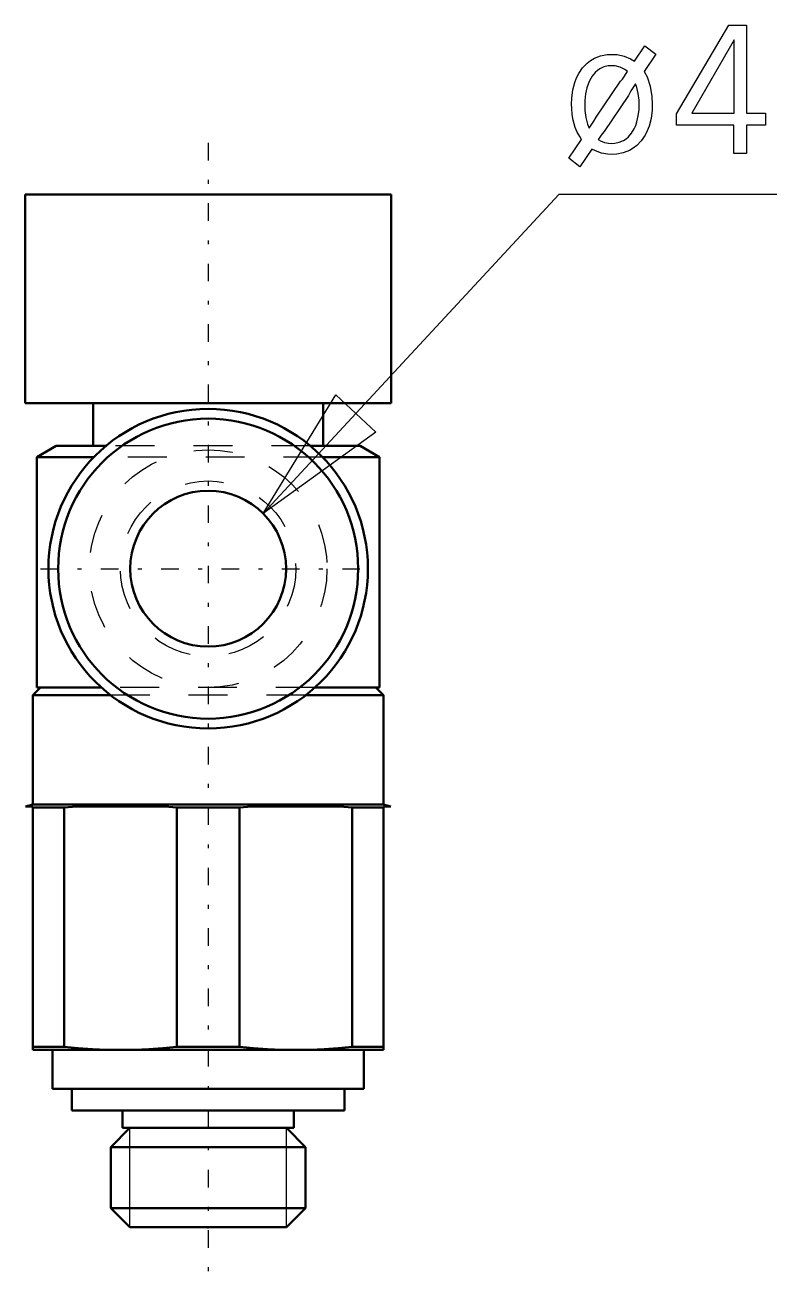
# Model space of a CAD drawing. Header units: millimetres. Extents: x -4.7 to 14.6, y -4.3 to 27.8.
import ezdxf

# ---------------------------------------------------------------- set-up
doc = ezdxf.new("R2010")
doc.units = ezdxf.units.MM
doc.linetypes.add('Center', pattern=[1.5, 0.45, -0.5, 0.05, -0.5])
doc.linetypes.add('Dashed', pattern=[2, 1, -1])
for name, color, linetype, lineweight in [('2d ConnectionPoints', 7, 'Continuous', 50), ('AM_0', 7, 'Continuous', 50), ('AM_5', 3, 'Continuous', 25), ('AM_7', 7, 'Center', 25), ('AM_9', 6, 'Dashed', 25)]:
    doc.layers.add(name, color=color, linetype=linetype, lineweight=lineweight)

msp = doc.modelspace()

# ---------------------------------------------------------------- linework, layer by layer
at = {"layer": '2d ConnectionPoints'}
msp.add_point((0, -3), dxfattribs=at)
at = {"layer": 'AM_0'}
for p, q in [((4.7, 23.5), (-4.7, 23.5)), ((-4.7, 23.5), (-4.7, 18.15)), ((4.7, 18.15), (4.7, 23.5)), ((4.7, 18.15), (-4.7, 18.15)), ((-2.95, 18.15), (-2.95, 17.05)), ((2.95, 17.05), (2.95, 18.15)), ((-3.9, 17.05), (-4.4, 16.761)), ((-2.936, 16.761), (-4.4, 16.761)), ((-4.4, 16.761), (-4.4, 10.85)), ((-2.624, 17.05), (-3.9, 17.05)), ((3.9, 17.05), (2.624, 17.05)), ((4.4, 16.761), (2.936, 16.761)), ((4.4, 16.761), (3.9, 17.05)), ((4.4, 10.85), (4.4, 16.761)), ((-4.3, 10.85), (-4.5, 10.65)), ((-2.499, 10.65), (-4.5, 10.65)), ((-4.5, 10.65), (-4.5, 7.85)), ((-2.74, 10.85), (-4.4, 10.85)), ((4.5, 10.65), (2.499, 10.65)), ((4.4, 10.85), (2.74, 10.85)), ((4.5, 10.65), (4.3, 10.85)), ((4.5, 7.85), (4.5, 10.65)), ((-4.5, 7.85), (-4.687, 7.8)), ((-4.687, 7.8), (-4.5, 7.8)), ((4.5, 7.85), (-4.5, 7.85)), ((-4.5, 7.8), (-4.5, 1.55)), ((-4.5, 7.77), (-3.697, 7.77)), ((-3.697, 7.77), (-3.384, 7.8)), ((-3.697, 7.77), (-3.697, 1.63)), ((-3.384, 7.8), (-1.116, 7.8)), ((-1.116, 7.8), (-0.803, 7.77)), ((-0.803, 7.77), (-0.803, 1.63)), ((-0.803, 7.77), (0.803, 7.77)), ((0.803, 7.77), (1.116, 7.8)), ((0.803, 7.77), (0.803, 1.63)), ((1.116, 7.8), (3.384, 7.8)), ((3.384, 7.8), (3.697, 7.77)), ((3.697, 7.77), (3.697, 1.63)), ((3.697, 7.77), (4.5, 7.77)), ((4.687, 7.8), (4.5, 7.85)), ((4.5, 1.55), (4.5, 7.8)), ((4.5, 7.8), (4.687, 7.8)), ((-3.697, 1.63), (-4.5, 1.63)), ((0.803, 1.63), (-0.803, 1.63)), ((4.5, 1.63), (3.697, 1.63)), ((4.5, 1.55), (-4.5, 1.55)), ((-4, 1.55), (-4, 0.55)), ((4, 0.55), (4, 1.55)), ((4, 0.55), (-4, 0.55)), ((-3.5, 0.55), (-3.5, 0)), ((3.5, 0), (3.5, 0.55)), ((3.5, 0), (-3.5, 0)), ((2.2, -0.45), (2.2, 0)), ((-2.2, 0), (-2.2, -0.45)), ((-2.01, -0.45), (-2.5, -0.94)), ((2.2, -0.45), (-2.2, -0.45)), ((2.5, -0.94), (2.01, -0.45)), ((2.5, -0.94), (-2.5, -0.94)), ((-2.5, -0.94), (-2.5, -2.51)), ((2.5, -2.51), (2.5, -0.94)), ((-2.5, -2.51), (-2.01, -3)), ((2.5, -2.51), (-2.5, -2.51)), ((2.01, -3), (2.5, -2.51)), ((2.01, -3), (-2.01, -3))]:
    msp.add_line(p, q, dxfattribs=at)
for points in [[(-2.25, 1.55), (-2.612, 1.555), (-2.973, 1.571), (-3.335, 1.596), (-3.697, 1.63)], [(-0.803, 1.63), (-1.164, 1.596), (-1.525, 1.571), (-1.887, 1.555), (-2.25, 1.55)], [(2.25, 1.55), (1.888, 1.555), (1.527, 1.571), (1.165, 1.596), (0.803, 1.63)], [(3.697, 1.63), (3.336, 1.596), (2.975, 1.571), (2.613, 1.555), (2.25, 1.55)]]:
    msp.add_lwpolyline(points, dxfattribs=at)
for radius in [4.1, 3.85, 2]:
    msp.add_circle((0, 13.9), radius, dxfattribs=at)
at = {"layer": 'AM_5'}
for p, q in [((9, 23.5), (1.414, 15.314)), ((14.6, 23.5), (9, 23.5)), ((-2.01, -3), (-2.01, -0.45)), ((2.01, -3), (2.01, -0.45))]:
    msp.add_line(p, q, dxfattribs=at)
for points in [[(13.497, 25.278), (12.023, 25.278), (12.023, 25.574), (13.365, 27.849), (13.816, 27.849), (13.816, 25.585), (14.307, 25.585), (14.307, 25.278), (13.816, 25.278), (13.816, 24.55), (13.497, 24.55), (13.497, 25.278)], [(13.502, 25.585), (13.502, 27.467), (12.414, 25.585), (13.502, 25.585)], [(11.493, 27.103), (11.191, 26.661), (11.191, 26.661), (11.266, 26.52), (11.348, 26.282), (11.348, 26.282), (11.392, 26.015), (11.4, 25.819), (11.4, 25.819), (11.395, 25.668), (11.368, 25.455), (11.368, 25.455), (11.319, 25.259), (11.273, 25.138), (11.273, 25.138), (11.217, 25.026), (11.119, 24.879), (11.119, 24.879), (11, 24.756), (10.911, 24.686), (10.911, 24.686), (10.814, 24.629), (10.657, 24.567), (10.657, 24.567), (10.487, 24.534), (10.365, 24.527), (10.365, 24.527), (10.253, 24.533), (10.093, 24.563), (10.093, 24.563), (9.943, 24.618), (9.849, 24.668), (9.541, 24.213), (9.255, 24.432), (9.585, 24.916), (9.585, 24.916), (9.537, 24.986), (9.475, 25.1), (9.475, 25.1), (9.423, 25.224), (9.395, 25.313), (9.395, 25.313), (9.371, 25.407), (9.346, 25.554), (9.346, 25.554), (9.332, 25.71), (9.33, 25.819), (9.33, 25.819), (9.335, 25.971), (9.361, 26.183), (9.361, 26.183), (9.411, 26.378), (9.456, 26.497), (9.456, 26.497), (9.511, 26.608), (9.609, 26.753), (9.609, 26.753), (9.727, 26.875), (9.817, 26.942), (9.817, 26.942), (9.914, 26.998), (10.072, 27.059), (10.072, 27.059), (10.246, 27.092), (10.37, 27.098), (10.37, 27.098), (10.5, 27.091), (10.681, 27.054), (10.681, 27.054), (10.845, 26.986), (10.945, 26.923), (11.211, 27.316), (11.493, 27.103)], [(9.667, 25.792), (9.667, 25.792), (9.671, 25.658), (9.695, 25.473), (9.695, 25.473), (9.739, 25.306), (9.78, 25.205), (9.901, 25.383), (9.956, 25.483), (10.588, 26.406), (10.633, 26.461), (10.765, 26.654), (10.765, 26.654), (10.694, 26.709), (10.575, 26.769), (10.575, 26.769), (10.445, 26.801), (10.351, 26.807), (10.351, 26.807), (10.271, 26.802), (10.159, 26.776), (10.159, 26.776), (10.056, 26.729), (9.992, 26.685), (9.992, 26.685), (9.933, 26.632), (9.855, 26.536), (9.855, 26.536), (9.789, 26.421), (9.752, 26.334), (9.752, 26.334), (9.721, 26.238), (9.688, 26.083), (9.688, 26.083), (9.67, 25.914), (9.667, 25.792)], [(10.351, 24.814), (10.351, 24.814), (10.435, 24.819), (10.552, 24.844), (10.552, 24.844), (10.659, 24.89), (10.726, 24.933), (10.726, 24.933), (10.787, 24.985), (10.868, 25.078), (10.868, 25.078), (10.936, 25.19), (10.975, 25.275), (10.975, 25.275), (11.007, 25.366), (11.041, 25.516), (11.041, 25.516), (11.06, 25.68), (11.063, 25.797), (11.063, 25.797), (11.06, 25.919), (11.041, 26.091), (11.041, 26.091), (11.005, 26.248), (10.972, 26.345), (10.847, 26.161), (10.793, 26.042), (10.169, 25.114), (10.11, 25.055), (10.015, 24.914), (10.015, 24.914), (10.075, 24.878), (10.173, 24.839), (10.173, 24.839), (10.277, 24.818), (10.351, 24.814)], [(1.414, 15.314), (3.28, 18.357), (4.307, 17.406), (1.414, 15.314)]]:
    msp.add_lwpolyline(points, dxfattribs=at)
at = {"layer": 'AM_7'}
for p, q in [((0, 24.825), (0, -4.325)), ((-4.305, 13.9), (4.305, 13.9))]:
    msp.add_line(p, q, dxfattribs=at)
at = {"layer": 'AM_9'}
for p, q in [((2.936, 16.761), (-2.936, 16.761)), ((2.624, 17.05), (-2.624, 17.05)), ((2.74, 10.85), (-2.74, 10.85)), ((2.499, 10.65), (-2.499, 10.65))]:
    msp.add_line(p, q, dxfattribs=at)
for radius in [3.05, 2.25]:
    msp.add_circle((0, 13.9), radius, dxfattribs=at)

doc.saveas('drawing.dxf')
